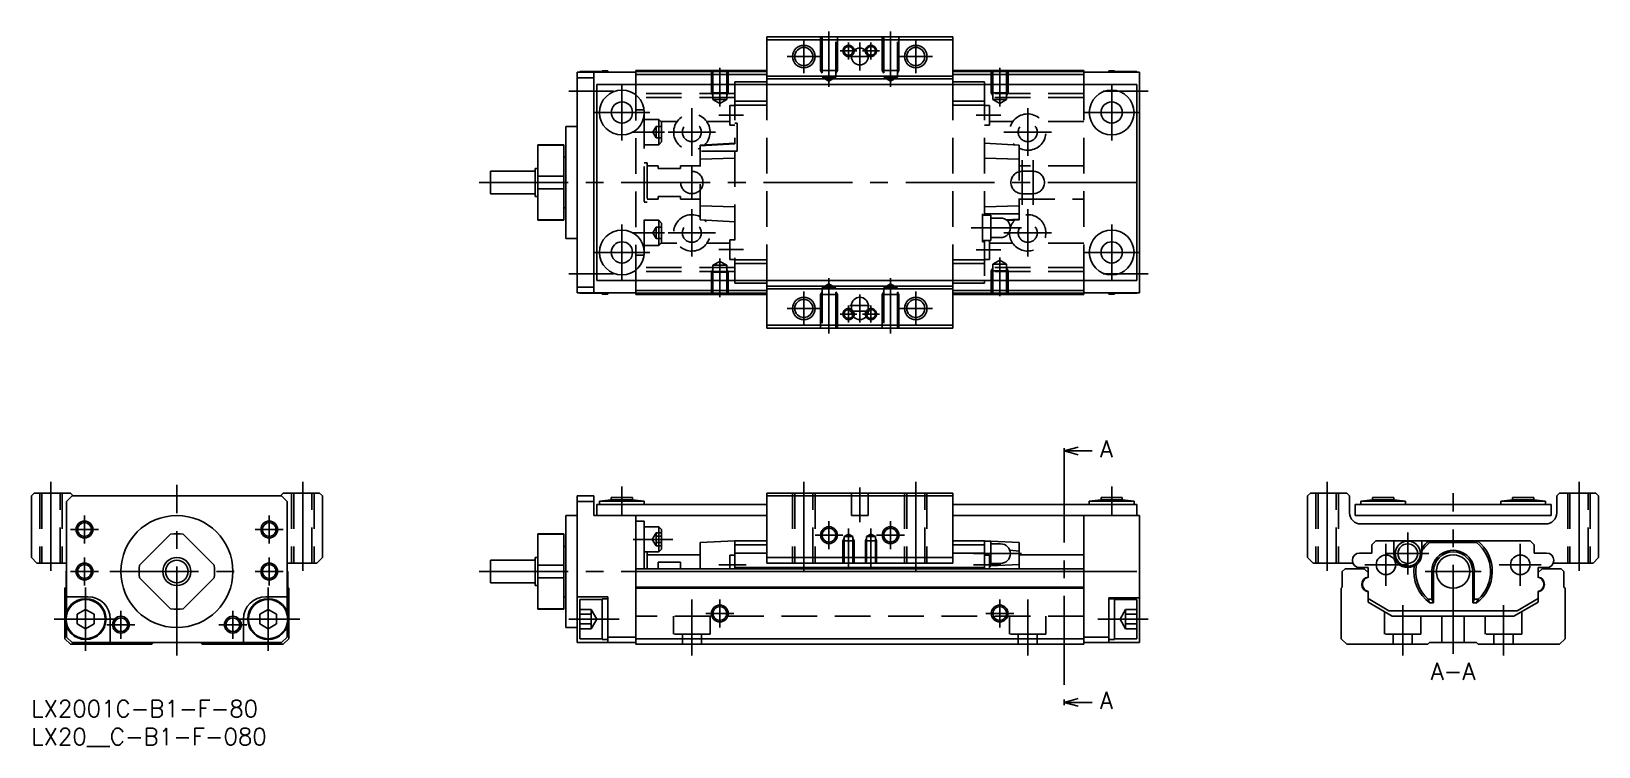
# Model space of a CAD drawing. Extents: x 0 to 280, y -8 to 120.
import ezdxf

# ---------------------------------------------------------------- set-up
doc = ezdxf.new("R2010")
doc.units = 0
doc.header["$LTSCALE"] = 0.5
doc.linetypes.add('CENTER', pattern=[50.8, 31.75, -6.35, 6.35, -6.35])
doc.linetypes.add('DASHED', pattern=[19.05, 12.7, -6.35])
doc.layers.get('0').update_dxf_attribs({"linetype": 'CONTINUOUS'})
for name, color, linetype in [('MSM_CENTER', 1, 'CENTER'), ('MSM_CONTINUOUS', 7, 'CONTINUOUS'), ('MSM_DASHED', 4, 'DASHED'), ('MSM_NARROW', 5, 'CONTINUOUS'), ('MSM_PART_NUMBER', 7, 'CONTINUOUS')]:
    doc.layers.add(name, color=color, linetype=linetype)
doc.styles.get("Standard").update_dxf_attribs({"font": 'txt.shx', "height": 1, "bigfont": 'bigfont.shx'})

# ---------------------------------------------------------------- blocks, each defined once
blk = doc.blocks.new('*U18')
at = {"layer": 'MSM_PART_NUMBER'}
blk.add_text('LX2001C-B1-F-80', height=3, dxfattribs=at).set_placement((0, -3))
blk = doc.blocks.new('*U19')
at = {"layer": 'MSM_PART_NUMBER'}
blk.add_text('LX20__C-B1-F-080', height=3, dxfattribs=at).set_placement((0, -8))

msp = doc.modelspace()

# ---------------------------------------------------------------- linework, layer by layer
for p, q in [((125.7, 110.5), (125.7, 110)), ((170.3, 110.5), (170.3, 110)), ((125.7, 75), (125.7, 74.5)), ((170.3, 75), (170.3, 74.5))]:
    msp.add_line(p, q)
at = {"layer": 'MSM_CENTER'}
for p, q in [((138, 118), (138, 112)), ((142.5, 119.5), (142.5, 109.59)), ((153.5, 119.5), (153.5, 109.59)), ((158, 118), (158, 112)), ((135, 115), (141, 115)), ((144.5, 116), (147.5, 116)), ((146, 117.5), (146, 114.5)), ((146, 115), (150, 115)), ((148, 112.5), (148, 117.5)), ((151.5, 116), (148.5, 116)), ((150, 117.5), (150, 114.5)), ((155, 115), (161, 115)), ((123, 113), (123, 106.09)), ((173, 113), (173, 106.09)), ((105.5, 100), (105.5, 110)), ((193, 100), (193, 110)), ((96, 108.8), (104, 108.8)), ((191.5, 108.8), (199.5, 108.8)), ((100.5, 105), (110.5, 105)), ((118, 97.25), (118, 105.75)), ((122.8, 104.5), (127.2, 104.5)), ((168.8, 104.5), (173.2, 104.5)), ((178, 97.25), (178, 105.75)), ((188, 105), (198, 105)), ((107.5, 101.5), (113.1, 101.5)), ((113.75, 101.5), (122.25, 101.5)), ((173.75, 101.5), (182.25, 101.5)), ((118, 89.5), (118, 95.5)), ((177, 96.5), (177, 88.5)), ((179, 96.5), (179, 88.5)), ((80, 92.5), (200, 92.5)), ((118, 79.25), (118, 87.75)), ((178, 79.25), (178, 87.75)), ((105.5, 75), (105.5, 85)), ((176.9, 84.4), (167.9, 84.4)), ((193, 75), (193, 85)), ((107.5, 83.5), (113.1, 83.5)), ((113.75, 83.5), (122.25, 83.5)), ((173.75, 83.5), (182.25, 83.5)), ((100.5, 80), (110.5, 80)), ((122.8, 80.5), (127.2, 80.5)), ((123, 72), (123, 78.91)), ((168.8, 80.45), (173.2, 80.45)), ((173, 72.2), (173, 79.11)), ((188, 80), (198, 80)), ((96, 76.2), (104, 76.2)), ((191.5, 76.2), (199.5, 76.2)), ((138, 67), (138, 73)), ((142.5, 65.5), (142.5, 75.41)), ((153.5, 65.5), (153.5, 75.41)), ((158, 67), (158, 73)), ((135, 70), (141, 70)), ((146, 67.5), (146, 70.5)), ((146.25, 70.5), (149.75, 70.5)), ((148, 72.5), (148, 67.5)), ((150, 67.5), (150, 70.5)), ((155, 70), (161, 70)), ((144.5, 69), (147.5, 69)), ((146.25, 69.5), (149.75, 69.5)), ((151.5, 69), (148.5, 69)), ((184.5, 44.04), (184.5, 0.13)), ((3.5, 39), (3.5, 22.5)), ((26, 8), (26, 38.5)), ((48.5, 39), (48.5, 22.5)), ((105.5, 33), (105.5, 38.2)), ((138, 39), (138, 22.5)), ((148, 38), (148, 31.8)), ((158, 39), (158, 22.5)), ((193, 33), (193, 38.2)), ((231.5, 39), (231.5, 22.5)), ((254, 8.3), (254, 37)), ((276.5, 39), (276.5, 22.5)), ((9.5, 28), (9.5, 33)), ((42.5, 28), (42.5, 33)), ((142.5, 27), (142.5, 32)), ((153.5, 27), (153.5, 32)), ((7, 30.5), (12, 30.5)), ((40, 30.5), (45, 30.5)), ((107.5, 28.75), (114.6, 28.75)), ((140, 29.5), (145, 29.5)), ((146, 30.7), (146, 23.5)), ((150, 30.7), (150, 23.5)), ((151, 29.5), (156, 29.5)), ((245.9, 22.45), (245.9, 29.95)), ((9.5, 20.5), (9.5, 25.5)), ((42.5, 20.5), (42.5, 25.5)), ((176.9, 26.2), (168.3, 26.2)), ((242, 20.45), (242, 27.95)), ((242.15, 26.2), (249.65, 26.2)), ((266, 20.45), (266, 27.95)), ((7, 23), (12, 23)), ((14, 23), (38, 23)), ((40, 23), (45, 23)), ((80, 23), (200, 23)), ((122.8, 24.2), (127.7, 24.2)), ((168.3, 24.2), (173.2, 24.2)), ((238.25, 24.2), (245.75, 24.2)), ((249, 23), (259, 23)), ((262.25, 24.2), (269.75, 24.2)), ((9.7, 8.85), (9.7, 20.15)), ((42.3, 8.85), (42.3, 20.15)), ((118, 8), (118, 18)), ((123, 18), (123, 13)), ((173, 18), (173, 13)), ((178, 8), (178, 18)), ((245, 8), (245, 17)), ((263, 8), (263, 17)), ((4.05, 14.5), (15.35, 14.5)), ((16, 11), (16, 16)), ((36, 11), (36, 16)), ((36.65, 14.5), (47.95, 14.5)), ((105, 14.5), (96, 14.5)), ((120.5, 15.5), (125.5, 15.5)), ((170.5, 15.5), (175.5, 15.5)), ((199.5, 14.5), (190.5, 14.5)), ((13.5, 13.5), (18.5, 13.5)), ((33.5, 13.5), (38.5, 13.5))]:
    msp.add_line(p, q, dxfattribs=at)
at = {"layer": 'MSM_CONTINUOUS'}
for p, q in [((131.4, 118.5), (164.6, 118.5)), ((131.4, 110), (131.4, 118.5)), ((131.4, 118), (164.6, 118)), ((164.6, 110), (164.6, 118.5)), ((108, 112.2), (97.5, 112.2)), ((97.5, 112.2), (97.5, 72.8)), ((98, 112.3), (98, 112.2)), ((102, 112.3), (98, 112.3)), ((100.5, 72.8), (100.5, 112.2)), ((102, 112.45), (102, 112.2)), ((103, 112.45), (102, 112.45)), ((103, 112.45), (103, 112.2)), ((131.4, 112.5), (108, 112.5)), ((108, 110), (108, 112.5)), ((131.4, 112.3), (108, 112.3)), ((188, 112.5), (164.6, 112.5)), ((188, 112.3), (164.6, 112.3)), ((188, 112.5), (188, 110)), ((198, 112.2), (188, 112.2)), ((193.5, 112.45), (192.5, 112.45)), ((192.5, 112.45), (192.5, 112.2)), ((193.5, 112.45), (193.5, 112.2)), ((197.5, 112.3), (193.5, 112.3)), ((197.5, 112.3), (197.5, 112.2)), ((198, 112.2), (198, 72.8)), ((97.5, 111.2), (100.5, 111.2)), ((197.5, 110), (101, 110)), ((101, 75), (101, 110)), ((131.4, 111.8), (108, 111.8)), ((131.4, 110.5), (125.7, 110.5)), ((131.4, 111.5), (164.6, 111.5)), ((131.4, 111), (164.6, 111)), ((188, 111.8), (164.6, 111.8)), ((170.3, 110.5), (164.6, 110.5)), ((197.5, 75), (197.5, 110)), ((97.5, 102.5), (95.5, 102.5)), ((95.5, 82.5), (95.5, 102.5)), ((95.1, 99.25), (90.5, 99.25)), ((90.5, 99.25), (90.5, 85.75)), ((90.5, 99.16), (95.1, 99.16)), ((95.1, 85.75), (95.1, 99.25)), ((95.5, 97), (95.1, 97)), ((82, 94.5), (82, 90.5)), ((90, 94.5), (82, 94.5)), ((90, 95), (90, 90)), ((90.5, 95), (90, 95)), ((90.5, 93.62), (95.1, 93.62)), ((82, 90.5), (90, 90.5)), ((90, 90), (90.5, 90)), ((90.5, 91.38), (95.1, 91.38)), ((95.1, 88), (95.5, 88)), ((90.5, 85.84), (95.1, 85.84)), ((90.5, 85.75), (95.1, 85.75)), ((95.5, 82.5), (97.5, 82.5)), ((97.5, 73.8), (100.5, 73.8)), ((108, 72.8), (97.5, 72.8)), ((98, 72.8), (98, 72.7)), ((197.5, 75), (101, 75)), ((102, 72.8), (102, 72.55)), ((103, 72.8), (103, 72.55)), ((108, 72.5), (108, 75)), ((131.4, 73.2), (108, 73.2)), ((125.7, 74.5), (131.4, 74.5)), ((131.4, 75), (131.4, 66.5)), ((131.4, 74), (164.6, 74)), ((131.4, 73.5), (164.6, 73.5)), ((164.6, 75), (164.6, 66.5)), ((164.6, 74.5), (170.3, 74.5)), ((188, 73.2), (164.6, 73.2)), ((188, 75), (188, 72.5)), ((198, 72.8), (188, 72.8)), ((192.5, 72.8), (192.5, 72.55)), ((193.5, 72.8), (193.5, 72.55)), ((197.5, 72.8), (197.5, 72.7)), ((98, 72.7), (102, 72.7)), ((102, 72.55), (103, 72.55)), ((131.4, 72.7), (108, 72.7)), ((131.4, 72.5), (108, 72.5)), ((146.5, 70.5), (146.5, 69.5)), ((149.5, 69.5), (149.5, 70.5)), ((188, 72.7), (164.6, 72.7)), ((188, 72.5), (164.6, 72.5)), ((192.5, 72.55), (193.5, 72.55)), ((193.5, 72.7), (197.5, 72.7)), ((131.4, 67), (164.6, 67)), ((131.4, 66.5), (164.6, 66.5)), ((184.5, 44.54), (187, 45.21)), ((184.5, 45.04), (184.5, 44.04)), ((187, 43.87), (184.5, 44.54)), ((184.5, 44.54), (189.5, 44.54)), ((0.5, 37), (0, 36.5)), ((0, 36.5), (0, 25.5)), ((7, 37), (0.5, 37)), ((6.3, 35.5), (7.3, 36.5)), ((7.5, 36.5), (7, 37)), ((7.3, 36.5), (44.7, 36.5)), ((45, 37), (44.5, 36.5)), ((44.7, 36.5), (45.7, 35.5)), ((51.5, 37), (45, 37)), ((52, 36.5), (51.5, 37)), ((52, 25.5), (52, 36.5)), ((97.5, 36.5), (97.5, 10.3)), ((97.5, 36.5), (100.5, 36.5)), ((100.5, 33), (100.5, 36.5)), ((131.4, 37), (164.6, 37)), ((131.4, 24.5), (131.4, 37)), ((131.4, 36.5), (164.6, 36.5)), ((164.6, 24.5), (164.6, 37)), ((228, 36.5), (228.5, 37)), ((228, 25.5), (228, 36.5)), ((228.5, 37), (235, 37)), ((235, 37), (235.5, 36.5)), ((235.5, 36.5), (235.5, 33.5)), ((272.5, 36.5), (273, 37)), ((272.5, 33.5), (272.5, 36.5)), ((273, 37), (279.5, 37)), ((279.5, 37), (280, 36.5)), ((280, 36.5), (280, 25.5)), ((6.3, 15.83), (6.3, 35.5)), ((45.7, 15.83), (45.7, 35.5)), ((97.5, 35.5), (100.5, 35.5)), ((131.4, 35), (101, 35)), ((101, 35), (101, 33)), ((103.6, 35.8), (101.5, 35.55)), ((109.5, 35.55), (101.5, 35.55)), ((101.5, 35.55), (101.5, 35)), ((103.6, 36.2), (103.6, 35.8)), ((107.4, 36.2), (103.6, 36.2)), ((107.4, 35.8), (103.6, 35.8)), ((107.4, 35.8), (107.4, 36.2)), ((109.5, 35.55), (107.4, 35.8)), ((109.5, 35), (109.5, 35.55)), ((197.5, 35), (164.6, 35)), ((191.1, 35.8), (189, 35.55)), ((189, 35.55), (189, 35)), ((197, 35.55), (189, 35.55)), ((191.1, 36.2), (191.1, 35.8)), ((194.9, 36.2), (191.1, 36.2)), ((194.9, 35.8), (191.1, 35.8)), ((194.9, 35.8), (194.9, 36.2)), ((197, 35.55), (194.9, 35.8)), ((197, 35), (197, 35.55)), ((197.5, 33), (197.5, 35)), ((236.5, 35), (271.5, 35)), ((236.5, 35), (236.5, 33)), ((239.6, 35.8), (237.5, 35.55)), ((245.5, 35.55), (237.5, 35.55)), ((237.5, 35.55), (237.5, 35)), ((243.4, 36.2), (239.6, 36.2)), ((239.6, 36.2), (239.6, 35.8)), ((243.4, 35.8), (239.6, 35.8)), ((243.4, 35.8), (243.4, 36.2)), ((245.5, 35.55), (243.4, 35.8)), ((245.5, 35), (245.5, 35.55)), ((264.6, 35.8), (262.5, 35.55)), ((270.5, 35.55), (262.5, 35.55)), ((262.5, 35.55), (262.5, 35)), ((268.4, 36.2), (264.6, 36.2)), ((264.6, 36.2), (264.6, 35.8)), ((268.4, 35.8), (264.6, 35.8)), ((268.4, 35.8), (268.4, 36.2)), ((270.5, 35.55), (268.4, 35.8)), ((270.5, 35), (270.5, 35.55)), ((271.5, 35), (271.5, 33)), ((97.5, 33), (95.5, 33)), ((95.5, 13), (95.5, 33)), ((131.4, 33), (100.5, 33)), ((108, 33), (108, 10)), ((109.5, 32), (108, 32)), ((109.5, 23.5), (109.5, 32)), ((112.1, 31), (109.5, 31)), ((112.6, 30.5), (112.1, 31)), ((112.1, 31), (112.1, 26.5)), ((198, 33), (164.6, 33)), ((188, 33), (188, 10)), ((198, 33), (198, 10.3)), ((271.5, 33), (236.5, 33)), ((237.5, 31.5), (270.5, 31.5)), ((19.34, 24.12), (24.88, 29.66)), ((27.12, 29.66), (32.66, 24.12)), ((95.1, 29.75), (90.5, 29.75)), ((90.5, 29.75), (90.5, 16.25)), ((90.5, 29.66), (95.1, 29.66)), ((95.1, 16.25), (95.1, 29.75)), ((112.6, 30.5), (112.6, 27)), ((119.5, 28.2), (125.7, 28.5)), ((119.5, 23.5), (119.5, 28.2)), ((125.7, 28.5), (131.4, 28.5)), ((125.7, 28.5), (125.7, 23.5)), ((164.6, 28.5), (170.3, 28.5)), ((170.3, 28.5), (171.32, 28.45)), ((170.3, 28.5), (170.3, 23.5)), ((171.4, 28.45), (170.3, 28.45)), ((171.4, 28.45), (176.5, 28.2)), ((171.4, 23.95), (171.4, 28.45)), ((176.5, 28.2), (176.5, 23.5)), ((240.21, 28.5), (239.5, 27.79)), ((267.79, 28.5), (240.21, 28.5)), ((243.4, 26.2), (243.4, 28.5)), ((248.4, 28.5), (248.4, 26.2)), ((249.67, 28.5), (249.81, 28.2)), ((258.19, 28.2), (249.81, 28.2)), ((258.19, 28.2), (258.33, 28.5)), ((268.5, 27.79), (267.79, 28.5)), ((0, 25.5), (1, 24.5)), ((51, 24.5), (52, 25.5)), ((90.5, 25.5), (90, 25.5)), ((90, 25.5), (90, 20.5)), ((95.5, 27.5), (95.1, 27.5)), ((109.5, 26.5), (112.1, 26.5)), ((110, 26.5), (110, 23.5)), ((119.5, 26), (110, 26)), ((112.1, 26.5), (112.6, 27)), ((125.7, 25.95), (124.8, 25.95)), ((124.8, 25.95), (124.8, 23.5)), ((125.7, 27.79), (131.4, 27.79)), ((125.7, 26.3), (131.4, 26.3)), ((131.4, 25.5), (164.6, 25.5)), ((164.6, 27.79), (170.3, 27.79)), ((164.6, 26.3), (170.3, 26.3)), ((171.2, 25.95), (170.3, 25.95)), ((171.2, 25.95), (171.2, 23.5)), ((173.15, 27.95), (171.4, 27.95)), ((176.5, 26.63), (174.8, 26.79)), ((188, 26), (176.5, 26)), ((229, 24.5), (228, 25.5)), ((239.5, 26.3), (237.3, 26.3)), ((239.5, 27.79), (239.5, 26.3)), ((268.5, 26.3), (268.5, 27.79)), ((270.7, 26.3), (268.5, 26.3)), ((280, 25.5), (279, 24.5)), ((1, 24.5), (6.3, 24.5)), ((6.2, 23), (6.3, 23.1)), ((6.2, 20.2), (6.2, 23)), ((45.7, 24.5), (51, 24.5)), ((45.7, 23.1), (45.8, 23)), ((45.8, 23), (45.8, 20.2)), ((90, 25), (82, 25)), ((82, 25), (82, 21)), ((90.5, 24.12), (95.1, 24.12)), ((188, 23.5), (108, 23.5)), ((188, 23), (108, 23)), ((112, 24.66), (116, 24.66)), ((112, 24.66), (112, 23.5)), ((116, 24.66), (116, 23.5)), ((125.7, 23.7), (170.3, 23.7)), ((131.4, 24.5), (164.6, 24.5)), ((171.2, 23.95), (171.4, 23.95)), ((171.4, 24.45), (173.15, 24.45)), ((171.4, 24.03), (176.5, 24.23)), ((236.1, 24.5), (229, 24.5)), ((234.2, 23), (234.7, 23.5)), ((234.2, 20.2), (234.2, 23)), ((234.7, 23.5), (238.1, 23.5)), ((237.3, 23.7), (238.8, 23.7)), ((238.1, 23.5), (238.8, 22.8)), ((238.8, 23.7), (238.8, 21.96)), ((250.21, 22.68), (250.21, 18.04)), ((250.5, 23), (250.5, 17.38)), ((257.5, 23), (257.5, 17.38)), ((257.79, 18.04), (257.79, 22.68)), ((269.2, 23.7), (270.7, 23.7)), ((269.2, 21.96), (269.2, 23.7)), ((269.2, 22.8), (269.9, 23.5)), ((269.9, 23.5), (273.3, 23.5)), ((279, 24.5), (271.9, 24.5)), ((273.3, 23.5), (273.8, 23)), ((273.8, 23), (273.8, 20.2)), ((6, 20), (6.2, 20.2)), ((6, 11), (6, 20)), ((24.88, 16.34), (19.34, 21.88)), ((32.66, 21.88), (27.12, 16.34)), ((45.8, 20.2), (46, 20)), ((46, 20), (46, 11)), ((82, 21), (90, 21)), ((90, 20.5), (90.5, 20.5)), ((90.5, 21.88), (95.1, 21.88)), ((188, 20.2), (108, 20.2)), ((188, 20), (108, 20)), ((234, 20), (234.2, 20.2)), ((234, 11), (234, 20)), ((273.8, 20.2), (274, 20)), ((274, 20), (274, 11)), ((6.3, 18.5), (10.1, 18.5)), ((41.9, 18.5), (45.7, 18.5)), ((95.1, 18.5), (95.5, 18.5)), ((97.5, 18.5), (103, 18.5)), ((102, 18), (98, 18)), ((98, 18), (98, 11)), ((103, 18.15), (102, 18.15)), ((102, 18.15), (102, 10.85)), ((103, 10.3), (103, 18.5)), ((198, 18.3), (192.5, 18.3)), ((192.5, 18.3), (192.5, 10.3)), ((193.5, 18.15), (192.5, 18.15)), ((193.5, 18.15), (193.5, 10.85)), ((197.5, 18), (193.5, 18)), ((197.5, 18), (197.5, 11)), ((238.8, 19.44), (238.8, 17.5)), ((238.8, 18.16), (242.54, 16)), ((238.8, 17.5), (243.13, 15)), ((250.21, 18.04), (249.53, 18.04)), ((250.5, 17.38), (249.83, 17.38)), ((250.21, 18.04), (250.5, 17.38)), ((257.5, 17.38), (257.79, 18.04)), ((258.17, 17.38), (257.5, 17.38)), ((258.47, 18.04), (257.79, 18.04)), ((264.87, 15), (269.2, 17.5)), ((265.46, 16), (269.2, 18.16)), ((269.2, 17.5), (269.2, 19.44)), ((9.7, 16.23), (8.2, 15.37)), ((8.2, 15.37), (8.2, 13.63)), ((11.2, 15.37), (9.7, 16.23)), ((11.2, 13.63), (11.2, 15.37)), ((14.1, 14.5), (14.1, 10.3)), ((37.9, 10.3), (37.9, 14.5)), ((42.3, 16.23), (40.8, 15.37)), ((40.8, 15.37), (40.8, 13.63)), ((43.8, 15.37), (42.3, 16.23)), ((43.8, 13.63), (43.8, 15.37)), ((90.5, 16.34), (95.1, 16.34)), ((90.5, 16.25), (95.1, 16.25)), ((242.54, 16), (265.46, 16)), ((243.13, 15), (264.87, 15)), ((6.3, 11.3), (6.3, 13.17)), ((6.3, 11.3), (7.3, 10.3)), ((8.2, 13.63), (9.7, 12.77)), ((9.7, 12.77), (11.2, 13.63)), ((40.8, 13.63), (42.3, 12.77)), ((42.3, 12.77), (43.8, 13.63)), ((44.7, 10.3), (45.7, 11.3)), ((45.7, 11.3), (45.7, 13.17)), ((95.5, 13), (97.5, 13)), ((103, 11.3), (108, 11.3)), ((192.5, 11.3), (188, 11.3)), ((7, 10), (6, 11)), ((21.5, 10), (7, 10)), ((44.7, 10.3), (7.3, 10.3)), ((21.8, 10.3), (21.5, 10)), ((30.5, 10), (30.2, 10.3)), ((45, 10), (30.5, 10)), ((46, 11), (45, 10)), ((97.5, 10.3), (108, 10.3)), ((98, 11), (102, 11)), ((102, 10.85), (103, 10.85)), ((188, 11), (108, 11)), ((188, 10), (108, 10)), ((198, 10.3), (188, 10.3)), ((192.5, 10.85), (193.5, 10.85)), ((193.5, 11), (197.5, 11)), ((235, 10), (234, 11)), ((249.5, 10), (235, 10)), ((249.8, 10.3), (249.5, 10)), ((258.2, 10.3), (249.8, 10.3)), ((258.5, 10), (258.2, 10.3)), ((273, 10), (258.5, 10)), ((274, 11), (273, 10)), ((184.5, -0.37), (187, 0.3)), ((184.5, 0.13), (184.5, -0.87)), ((187, -1.04), (184.5, -0.37)), ((184.5, -0.37), (189.5, -0.37))]:
    msp.add_line(p, q, dxfattribs=at)
for centre, radius in [((138, 115), 1.62), ((148, 115), 1.5), ((158, 115), 1.62), ((105.5, 105), 4), ((105.5, 105), 1.9), ((193, 105), 4), ((193, 105), 1.9), ((105.5, 80), 4), ((193, 80), 4), ((105.5, 80), 1.9), ((193, 80), 1.9), ((138, 70), 1.62), ((158, 70), 1.62), ((9.5, 30.5), 1.23), ((26, 23), 10), ((42.5, 30.5), 1.23), ((142.5, 29.5), 1.23), ((153.5, 29.5), 1.23), ((245.9, 26.2), 2.25), ((26, 23), 2.5), ((242, 24.2), 1.75), ((245.9, 26.2), 1.75), ((254, 23), 3), ((266, 24.2), 1.75), ((9.5, 23), 1.23), ((26, 23), 2), ((42.5, 23), 1.23), ((9.7, 14.5), 3.65), ((9.7, 14.5), 3.5), ((42.3, 14.5), 3.65), ((42.3, 14.5), 3.5), ((16, 13.5), 1.23), ((36, 13.5), 1.23), ((123, 15.5), 1.23), ((173, 15.5), 1.23)]:
    msp.add_circle(centre, radius, dxfattribs=at)
for centre, radius, start, end in [((148, 70.5), 1.5, 0, 180), ((148, 69.5), 1.5, 180, 0), ((237.5, 33.5), 2, 180, 270), ((270.5, 33.5), 2, 270, 0), ((26, 23), 6.75, 80.4309, 99.5691), ((254, 23), 7, 128.2132, 143.1301), ((254, 23), 6.68, 128.8735, 147.0286), ((254, 23), 7, 306.5962, 51.7868), ((254, 23), 6.68, 312.0402, 51.1265), ((173.15, 26.2), 1.75, 270, 90), ((237.3, 25), 1.3, 90, 270), ((245.9, 26.2), 2.5, 180, 0), ((254, 23), 3.8, 355.1074, 184.8926), ((254, 23), 3.5, 0, 180), ((270.7, 25), 1.3, 270, 90), ((26, 23), 6.75, 170.4309, 189.5691), ((26, 23), 6.75, 350.4309, 9.5691), ((254, 23), 7, 171.8617, 233.4038), ((254, 23), 6.68, 169.3812, 227.9598), ((239, 20.7), 1.32, 98.7147, 261.2853), ((239.1, 20.7), 1.3, 103.3424, 256.6576), ((269, 20.7), 1.32, 278.7147, 81.2853), ((268.9, 20.7), 1.3, 283.3424, 76.6576), ((10.1, 14.5), 4, 0, 90), ((41.9, 14.5), 4, 90, 180), ((255.07, 20.13), 5.92, 200.6125, 207.6426), ((247.81, 22.42), 11.52, 334.0671, 337.6778), ((26, 23), 6.75, 260.4309, 279.5691)]:
    msp.add_arc(centre, radius, start, end, dxfattribs=at)
at = {"layer": 'MSM_DASHED'}
for p, q in [((141, 118.5), (141, 112.5)), ((141.27, 118.5), (141.27, 111.3)), ((143.73, 111.3), (143.73, 118.5)), ((144, 118.5), (144, 112.5)), ((152, 118.5), (152, 112.5)), ((152.27, 118.5), (152.27, 111.3)), ((154.73, 111.3), (154.73, 118.5)), ((155, 118.5), (155, 112.5)), ((121.5, 112.5), (121.5, 108.5)), ((121.77, 107.3), (121.77, 112.5)), ((124.23, 112.5), (124.23, 107.3)), ((124.5, 112.5), (124.5, 108.5)), ((144, 112.5), (141, 112.5)), ((141, 112.5), (141.27, 112.03)), ((144, 112.5), (143.73, 112.03)), ((155, 112.5), (152, 112.5)), ((152, 112.5), (152.27, 112.03)), ((155, 112.5), (154.73, 112.03)), ((171.5, 112.5), (171.5, 108.5)), ((171.77, 107.3), (171.77, 112.5)), ((174.23, 112.5), (174.23, 107.3)), ((174.5, 112.5), (174.5, 108.5)), ((108, 75), (108, 110)), ((125.7, 110), (125.7, 99.43)), ((131.4, 110), (131.4, 75)), ((141.27, 111.3), (142.5, 110.59)), ((143.73, 111.3), (141.27, 111.3)), ((142.5, 110.59), (143.73, 111.3)), ((152.27, 111.3), (153.5, 110.59)), ((154.73, 111.3), (152.27, 111.3)), ((153.5, 110.59), (154.73, 111.3)), ((164.6, 110), (164.6, 75)), ((170.3, 110), (170.3, 86.9)), ((188, 110), (188, 75)), ((125.7, 108.4), (108, 108.4)), ((125.7, 107.7), (108, 107.7)), ((124.5, 108.5), (121.5, 108.5)), ((121.5, 108.5), (121.77, 108.03)), ((124.23, 107.3), (121.77, 107.3)), ((123, 106.59), (121.77, 107.3)), ((124.23, 107.3), (123, 106.59)), ((124.5, 108.5), (124.23, 108.03)), ((125.7, 107), (131.4, 107)), ((164.6, 107), (170.3, 107)), ((188, 108.4), (170.3, 108.4)), ((188, 107.7), (170.3, 107.7)), ((171.5, 108.5), (171.77, 108.03)), ((174.5, 108.5), (171.5, 108.5)), ((174.23, 107.3), (171.77, 107.3)), ((173, 106.59), (171.77, 107.3)), ((174.23, 107.3), (173, 106.59)), ((174.5, 108.5), (174.23, 108.03)), ((109.5, 105.5), (108, 105.5)), ((109.5, 79.5), (109.5, 105.5)), ((112.1, 103.75), (109.5, 103.75)), ((112.1, 103.75), (112.1, 99.25)), ((112.6, 103.25), (112.1, 103.75)), ((124.8, 106.25), (124.8, 102.75)), ((125.7, 106.25), (124.8, 106.25)), ((125.7, 106.29), (131.4, 106.29)), ((164.6, 106.29), (170.3, 106.29)), ((171.2, 106.25), (170.3, 106.25)), ((171.2, 106.25), (171.2, 102.75)), ((111.6, 102.5), (111.02, 101.5)), ((111.6, 100.5), (111.02, 101.5)), ((111.6, 102.5), (111.6, 100.5)), ((111.6, 102.5), (112.6, 102.5)), ((111.6, 101.5), (112.6, 101.5)), ((115.34, 103.37), (112.48, 103.37)), ((112.6, 103.25), (112.6, 99.75)), ((124.8, 103.37), (120.66, 103.37)), ((124.8, 102.75), (125.7, 102.75)), ((126.1, 103.1), (125.7, 103.1)), ((126.1, 103.1), (126.1, 98.1)), ((170.3, 102.75), (171.2, 102.75)), ((175.34, 103.37), (171.2, 103.37)), ((188, 103.37), (180.66, 103.37)), ((109.5, 99.25), (112.1, 99.25)), ((111.6, 100.5), (112.6, 100.5)), ((112.1, 99.25), (112.6, 99.75)), ((125.7, 99.5), (119.5, 99.18)), ((125.7, 99.43), (119.5, 99.06)), ((119.5, 85.82), (119.5, 99.18)), ((126.1, 98.1), (119.5, 98.1)), ((125.7, 98.1), (125.7, 75)), ((176.5, 99.18), (170.3, 99.5)), ((176.5, 99.18), (176.5, 85.82)), ((110, 96), (109.5, 96)), ((110, 96), (110, 89)), ((112, 95.5), (110, 95.5)), ((112, 95.5), (112, 95)), ((116, 95.5), (116, 95)), ((119.5, 95.5), (116, 95.5)), ((125.7, 96.83), (119.5, 96.69)), ((176.5, 96.69), (170.3, 96.83)), ((188, 95.5), (176.5, 95.5)), ((116, 95), (112, 95)), ((179, 94.5), (177, 94.5)), ((112, 90), (116, 90)), ((112, 90), (112, 89.5)), ((116, 90), (116, 89.5)), ((177, 90.5), (179, 90.5)), ((109.5, 89), (110, 89)), ((110, 89.5), (112, 89.5)), ((116, 89.5), (119.5, 89.5)), ((119.5, 88.31), (125.7, 88.17)), ((176.5, 86.9), (169.9, 86.9)), ((169.9, 86.9), (169.9, 81.9)), ((170.3, 88.17), (176.5, 88.31)), ((176.5, 89.5), (188, 89.5)), ((112.1, 85.75), (109.5, 85.75)), ((111.6, 84.5), (111.02, 83.5)), ((111.6, 84.5), (112.6, 84.5)), ((111.6, 84.5), (111.6, 82.5)), ((112.6, 85.25), (112.1, 85.75)), ((112.1, 85.75), (112.1, 81.25)), ((112.6, 85.25), (112.6, 81.75)), ((119.5, 85.82), (125.7, 85.5)), ((171.4, 86.65), (169.9, 86.65)), ((171.4, 82.15), (171.4, 86.65)), ((173.15, 86.15), (171.4, 86.15)), ((174.2, 85.8), (176.5, 85.94)), ((174.31, 85.71), (176.5, 85.82)), ((109.5, 81.25), (112.1, 81.25)), ((111.6, 82.5), (111.02, 83.5)), ((111.6, 83.5), (112.6, 83.5)), ((111.6, 82.5), (112.6, 82.5)), ((112.1, 81.25), (112.6, 81.75)), ((115.34, 81.63), (112.48, 81.63)), ((124.8, 81.63), (120.66, 81.63)), ((124.8, 82.25), (124.8, 78.75)), ((125.7, 82.25), (124.8, 82.25)), ((169.9, 82.15), (171.4, 82.15)), ((170.3, 81.9), (169.9, 81.9)), ((170.3, 82.15), (170.3, 75)), ((171.2, 82.15), (171.2, 78.75)), ((175.34, 81.63), (171.2, 81.63)), ((171.4, 82.65), (173.15, 82.65)), ((188, 81.63), (180.66, 81.63)), ((109.5, 79.5), (108, 79.5)), ((123, 78.41), (121.77, 77.7)), ((124.23, 77.7), (123, 78.41)), ((124.8, 78.75), (125.7, 78.75)), ((125.7, 78.71), (131.4, 78.71)), ((164.6, 78.71), (170.3, 78.71)), ((170.3, 78.75), (171.2, 78.75)), ((173, 78.61), (171.77, 77.9)), ((174.23, 77.9), (173, 78.61)), ((125.7, 77.3), (108, 77.3)), ((125.7, 76.6), (108, 76.6)), ((121.5, 76.5), (121.77, 76.97)), ((124.5, 76.5), (121.5, 76.5)), ((121.5, 72.5), (121.5, 76.5)), ((121.77, 77.7), (121.77, 72.5)), ((124.23, 77.7), (121.77, 77.7)), ((124.23, 72.5), (124.23, 77.7)), ((124.5, 76.5), (124.23, 76.97)), ((124.5, 72.5), (124.5, 76.5)), ((125.7, 78), (131.4, 78)), ((164.6, 78), (170.3, 78)), ((188, 77.3), (170.3, 77.3)), ((188, 76.6), (170.3, 76.6)), ((171.5, 76.7), (171.77, 77.17)), ((174.5, 76.7), (171.5, 76.7)), ((171.5, 72.7), (171.5, 76.7)), ((174.23, 77.9), (171.77, 77.9)), ((171.77, 77.9), (171.77, 72.7)), ((174.23, 72.7), (174.23, 77.9)), ((174.5, 76.7), (174.23, 77.17)), ((174.5, 72.7), (174.5, 76.7)), ((141, 72.5), (141.27, 72.97)), ((142.5, 74.41), (141.27, 73.7)), ((143.73, 73.7), (141.27, 73.7)), ((141.27, 73.7), (141.27, 66.5)), ((143.73, 73.7), (142.5, 74.41)), ((143.73, 66.5), (143.73, 73.7)), ((144, 72.5), (143.73, 72.97)), ((152, 72.5), (152.27, 72.97)), ((153.5, 74.41), (152.27, 73.7)), ((154.73, 73.7), (152.27, 73.7)), ((152.27, 73.7), (152.27, 66.5)), ((154.73, 73.7), (153.5, 74.41)), ((154.73, 66.5), (154.73, 73.7)), ((155, 72.5), (154.73, 72.97)), ((144, 72.5), (141, 72.5)), ((141, 66.5), (141, 72.5)), ((144, 66.5), (144, 72.5)), ((155, 72.5), (152, 72.5)), ((152, 66.5), (152, 72.5)), ((155, 66.5), (155, 72.5)), ((1.5, 37), (1.5, 24.5)), ((1.88, 37), (1.88, 24.5)), ((5.12, 24.5), (5.12, 37)), ((5.5, 37), (5.5, 24.5)), ((46.5, 37), (46.5, 24.5)), ((46.88, 37), (46.88, 24.5)), ((50.12, 24.5), (50.12, 37)), ((50.5, 37), (50.5, 24.5)), ((136, 37), (136, 24.5)), ((136.38, 37), (136.38, 24.5)), ((139.62, 24.5), (139.62, 37)), ((140, 37), (140, 24.5)), ((146.5, 33), (146.5, 37)), ((149.5, 33), (149.5, 37)), ((156, 37), (156, 24.5)), ((156.38, 37), (156.38, 24.5)), ((159.62, 24.5), (159.62, 37)), ((160, 37), (160, 24.5)), ((229.5, 37), (229.5, 24.5)), ((229.88, 37), (229.88, 24.5)), ((233.12, 24.5), (233.12, 37)), ((233.5, 37), (233.5, 24.5)), ((274.5, 37), (274.5, 24.5)), ((274.88, 37), (274.88, 24.5)), ((278.12, 24.5), (278.12, 37)), ((278.5, 37), (278.5, 24.5)), ((146.5, 33), (149.5, 33)), ((111.6, 29.9), (110.93, 28.75)), ((111.6, 27.6), (110.93, 28.75)), ((111.6, 29.9), (111.6, 27.6)), ((111.6, 29.9), (112.6, 29.9)), ((111.6, 29.33), (112.6, 29.33)), ((111.6, 28.17), (112.6, 28.17)), ((145, 28.5), (145.22, 28.87)), ((145, 24.5), (145, 28.5)), ((145, 28.5), (147, 28.5)), ((146, 29.7), (145.22, 29.25)), ((145.22, 29.25), (145.22, 24.5)), ((146.78, 29.25), (145.22, 29.25)), ((146.78, 29.25), (146, 29.7)), ((146.78, 24.5), (146.78, 29.25)), ((147, 28.5), (146.78, 28.87)), ((147, 24.5), (147, 28.5)), ((149, 28.5), (149.22, 28.87)), ((149, 24.5), (149, 28.5)), ((149, 28.5), (151, 28.5)), ((150, 29.7), (149.22, 29.25)), ((149.22, 29.25), (149.22, 24.5)), ((150.78, 29.25), (149.22, 29.25)), ((150.78, 29.25), (150, 29.7)), ((150.78, 24.5), (150.78, 29.25)), ((151, 28.5), (150.78, 28.87)), ((151, 24.5), (151, 28.5)), ((111.6, 27.6), (112.6, 27.6)), ((100, 16.23), (98, 16.23)), ((100, 15.37), (98, 15.37)), ((100, 12.77), (100, 16.23)), ((100, 16.23), (101, 14.5)), ((100, 12.77), (101, 14.5)), ((188, 15), (108, 15)), ((114.75, 15), (114.75, 11.8)), ((121.25, 11.8), (121.25, 15)), ((174.75, 15), (174.75, 11.8)), ((181.25, 11.8), (181.25, 15)), ((195.5, 16.23), (194.5, 14.5)), ((195.5, 12.77), (194.5, 14.5)), ((195.5, 16.23), (195.5, 12.77)), ((195.5, 16.23), (197.5, 16.23)), ((195.5, 15.37), (197.5, 15.37)), ((241.75, 15.8), (241.75, 11.8)), ((248.25, 11.8), (248.25, 15)), ((252, 15), (252, 10.3)), ((256, 15), (256, 10.3)), ((259.75, 15), (259.75, 11.8)), ((266.25, 11.8), (266.25, 15.8)), ((100, 13.63), (98, 13.63)), ((100, 12.77), (98, 12.77)), ((121.25, 11.8), (114.75, 11.8)), ((116.3, 11.8), (116.3, 10)), ((119.7, 10), (119.7, 11.8)), ((181.25, 11.8), (174.75, 11.8)), ((176.3, 11.8), (176.3, 10)), ((179.7, 10), (179.7, 11.8)), ((195.5, 13.63), (197.5, 13.63)), ((195.5, 12.77), (197.5, 12.77)), ((248.25, 11.8), (241.75, 11.8)), ((243.3, 11.8), (243.3, 10)), ((246.7, 10), (246.7, 11.8)), ((266.25, 11.8), (259.75, 11.8)), ((261.3, 11.8), (261.3, 10)), ((264.7, 10), (264.7, 11.8))]:
    msp.add_line(p, q, dxfattribs=at)
for centre, radius in [((146, 116), 1), ((146, 116), 0.784), ((150, 116), 1), ((150, 116), 0.784), ((118, 101.5), 1.7), ((178, 101.5), 1.7), ((118, 92.5), 2), ((118, 83.5), 1.7), ((178, 83.5), 1.7), ((146, 69), 1), ((150, 69), 1), ((146, 69), 0.784), ((150, 69), 0.784)]:
    msp.add_circle(centre, radius, dxfattribs=at)
for centre, radius, start, end in [((118, 101.5), 3.25, 315.393, 297.4864), ((178, 101.5), 3.25, 242.5136, 224.607), ((177, 92.5), 2, 90, 270), ((179, 92.5), 2, 270, 90), ((118, 83.5), 3.25, 62.5136, 44.607), ((173.15, 84.4), 1.75, 270, 90), ((178, 83.5), 3.25, 176.3645, 117.4864), ((178, 83.5), 3.25, 135.393, 162.6102)]:
    msp.add_arc(centre, radius, start, end, dxfattribs=at)
at = {"layer": 'MSM_NARROW'}
for centre, radius in [((138, 115), 2), ((158, 115), 2), ((138, 70), 2), ((158, 70), 2), ((9.5, 30.5), 1.5), ((42.5, 30.5), 1.5), ((142.5, 29.5), 1.5), ((153.5, 29.5), 1.5), ((9.5, 23), 1.5), ((42.5, 23), 1.5), ((123, 15.5), 1.5), ((173, 15.5), 1.5), ((16, 13.5), 1.5), ((36, 13.5), 1.5)]:
    msp.add_circle(centre, radius, dxfattribs=at)

# ---------------------------------------------------------------- block references
at = {"layer": 'MSM_CONTINUOUS'}
for name in ['*U18', '*U19']:
    msp.add_blockref(name, (0, 0), dxfattribs=at)

# ---------------------------------------------------------------- texts
at = {"layer": 'MSM_PART_NUMBER'}
for s, p in [('A', (190.92, 43.41)), ('A-A', (250.01, 3.66)), ('A', (190.92, -1.5))]:
    msp.add_text(s, height=3, dxfattribs=at).set_placement(p)

doc.saveas('drawing.dxf')
